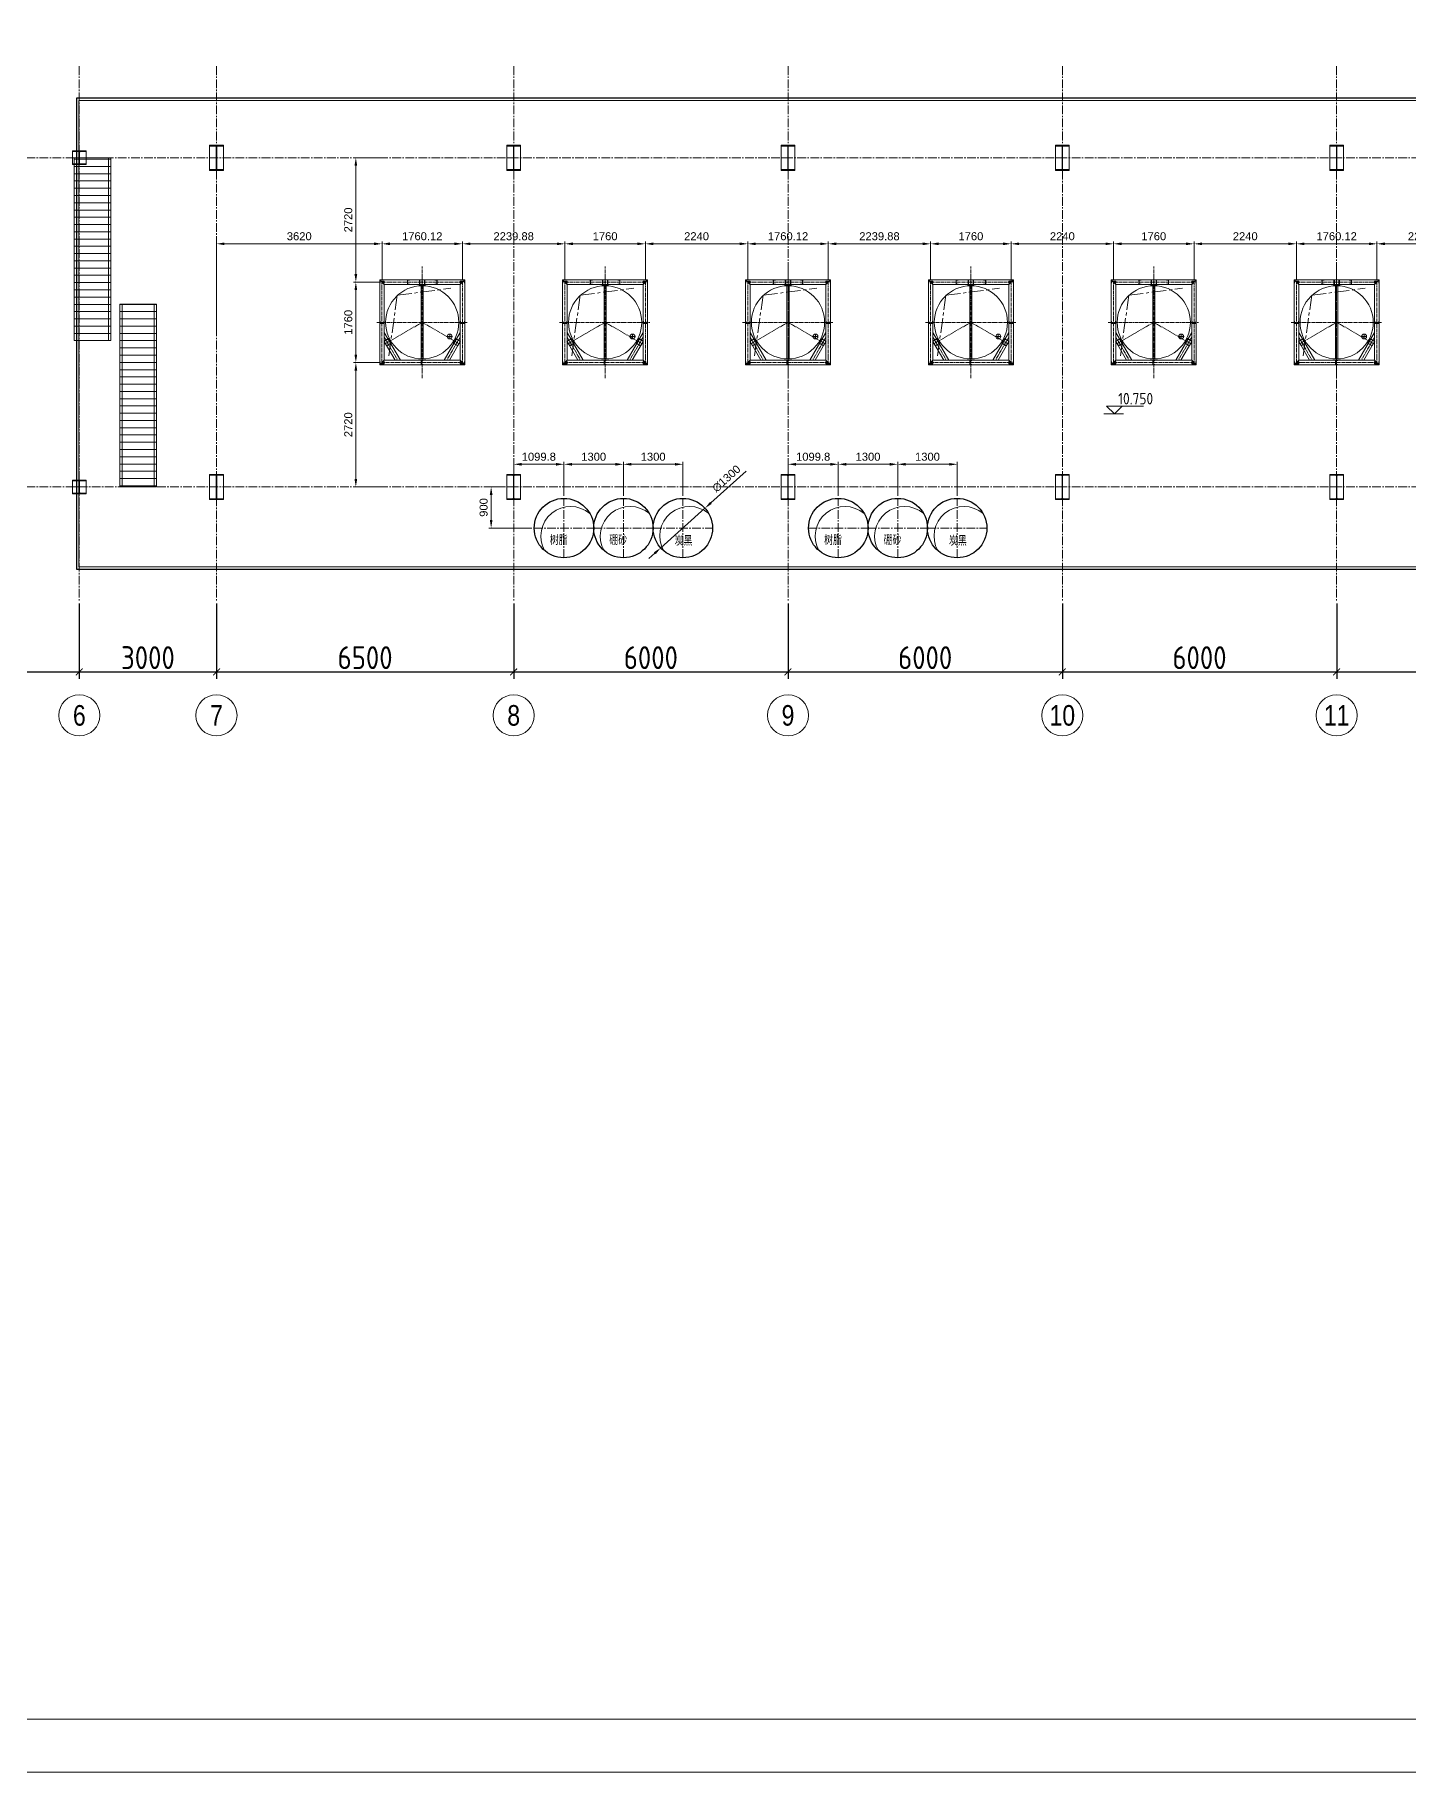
# Model space of a CAD drawing. Header units: millimetres. Extents: x 163705 to 1616509, y 81827 to 302547.
# Drawn here: x 972828 to 1002869, y 114945 to 152950 of the extents above; entities that cross this region are included whole.
import ezdxf
from ezdxf.enums import TextEntityAlignment as Align

# ---------------------------------------------------------------- set-up
doc = ezdxf.new("R2010")
doc.units = ezdxf.units.MM
doc.header["$LTSCALE"] = 10
for name, pattern in [('ACAD_ISO02W100', [15, 12, -3]), ('CENTER', [50.8, 31.75, -6.35, 6.35, -6.35]), ('CENTER2', [28.575, 19.05, -3.175, 3.175, -3.175])]:
    doc.linetypes.add(name, pattern=pattern)
for name, color, linetype, lineweight in [('1-中心线', 1, 'CENTER2', 0), ('1-剖面线', 8, 'Continuous', 0), ('1-图框层', 7, 'Continuous', 0), ('1-护栏', 4, 'Continuous', 18), ('1-文本', 4, 'Continuous', 0), ('1-标注', 3, 'Continuous', 0), ('1-虚线', 8, 'ACAD_ISO02W100', 0), ('1-设备轮廓', 2, 'Continuous', 18), ('1-轴线', 9, 'CENTER', 0), ('1-钢构', 6, 'Continuous', 0)]:
    doc.layers.add(name, color=color, linetype=linetype, lineweight=lineweight)
doc.styles.add('ARIAL', font='arial.ttf', dxfattribs={"width": 0.7})
doc.styles.add('HZ', font='gbenor.shx', dxfattribs={"bigfont": 'gbcbig.shx'})
doc.styles.get("Standard").update_dxf_attribs({"font": 'arial.ttf'})
doc.dimstyles.new('100$0', dxfattribs={"dimscale": 100, "dimtxt": 5, "dimasz": 1.5, "dimexe": 1.5, "dimexo": 0.5, "dimtad": 1, "dimdec": 0, "dimdsep": 46, "dimtxsty": 'HZ', "dimblk": 'ARCHTICK', "dimcen": 2.5, "dimdle": 1, "dimclrd": 256, "dimclre": 256, "dimadec": 0, "dimazin": 0, "dimtfac": 1, "dimtdec": 0, "dimtmove": 0, "dimatfit": 3, "dimfxl": 0, "dimarcsym": 0})
doc.dimstyles.new('AM_GB50$0', dxfattribs={"dimscale": 50, "dimtxt": 3.5, "dimasz": 3.5, "dimexe": 1, "dimexo": 1, "dimgap": 1.5, "dimtad": 1, "dimdsep": 46, "dimtxsty": 'Standard', "dimcen": 0, "dimclrd": 256, "dimclre": 256, "dimclrt": 2, "dimadec": 0, "dimazin": 2, "dimtp": 0.1, "dimtm": 0.1, "dimtfac": 0.71, "dimtdec": 3, "dimtmove": 0, "dimatfit": 3, "dimfxl": 0, "dimlwd": -1, "dimlwe": -1, "dimarcsym": 0})
doc.dimstyles.new('AM_GB50$3', dxfattribs={"dimscale": 50, "dimtxt": 3.5, "dimasz": 3.5, "dimexe": 1, "dimexo": 1, "dimgap": 1.5, "dimtad": 1, "dimdsep": 46, "dimtxsty": 'Standard', "dimcen": 0, "dimclrd": 256, "dimclre": 256, "dimclrt": 2, "dimadec": 0, "dimazin": 2, "dimtp": 0.1, "dimtm": 0.1, "dimtfac": 0.71, "dimtdec": 3, "dimtmove": 0, "dimatfit": 3, "dimfxl": 0, "dimlwd": -1, "dimlwe": -1, "dimarcsym": 0})

# ---------------------------------------------------------------- blocks, each defined once
blk = doc.blocks.new('G$CEDFA10A2')
for p, q in [((0, 535), (0, 553)), ((0, 553), (150, 553)), ((131.5, 535), (0, 535)), ((0, 535), (0, 21)), ((144.5, 34), (144.5, 522)), ((300, 553), (150, 553)), ((155.5, 34), (155.5, 522)), ((168.5, 535), (300, 535)), ((300, 535), (300, 553)), ((300, 535), (300, 21)), ((0, 21), (131.5, 21)), ((0, 3), (0, 21)), ((150, 3), (0, 3)), ((150, 3), (300, 3)), ((300, 21), (168.5, 21)), ((300, 3), (300, 21))]:
    blk.add_line(p, q)
for centre, start, end in [((131.5, 522), 0, 90), ((168.5, 522), 90, 180), ((131.5, 34), 270, 0), ((168.5, 34), 180, 270)]:
    blk.add_arc(centre, 13, start, end)
at = {"layer": '1-中心线'}
for p, q in [((150, 0), (150, 556)), ((-3, 278), (303, 278))]:
    blk.add_line(p, q, dxfattribs=at)
blk.add_text('HC_SUPERPART', height=0.001).set_placement((150, 3))
blk = doc.blocks.new('G$C2B9B74B2')
for p, q in [((0, 153), (306, 153)), ((3, 288), (3, 303)), ((3, 303), (153, 303)), ((135, 288), (3, 288)), ((3, 288), (3, 18)), ((3, 3), (3, 18)), ((3, 18), (135, 18)), ((153, 3), (3, 3)), ((148, 31), (148, 275)), ((153, 0), (153, 306)), ((303, 303), (153, 303)), ((153, 3), (303, 3)), ((158, 31), (158, 275)), ((171, 288), (303, 288)), ((303, 18), (171, 18)), ((303, 288), (303, 303)), ((303, 288), (303, 18)), ((303, 3), (303, 18))]:
    blk.add_line(p, q)
for centre, start, end in [((135, 275), 0, 90), ((135, 31), 270, 0), ((171, 275), 90, 180), ((171, 31), 180, 270)]:
    blk.add_arc(centre, 13, start, end)
blk.add_text('HC_SUPERPART', height=0.001).set_placement((153, 3))
blk = doc.blocks.new('10#')
blk.add_lwpolyline([(0, 0), (48, 0), (48, 3, 0.385314), (44, 7), (13, 10, -0.385314), (5, 18), (5, 50), (5, 82, -0.385314), (13, 90), (44, 93, 0.385314), (48, 97), (48, 100), (0, 100), (0, 50)], format="xyb", close=True)
blk = doc.blocks.new('*U113')
at = {"layer": '1-中心线'}
for p, q in [((-57.5, 0), (-10.8, 0)), ((-5.4, 0), (5.4, 0)), ((0, 10.8), (0, 57.5)), ((0, -5.4), (0, 5.4)), ((10.8, 0), (57.5, 0)), ((0, -57.5), (0, -10.8))]:
    blk.add_line(p, q, dxfattribs=at)
blk = doc.blocks.new('A$C4D86169D1')
for p, q in [((-830, 830), (-930, 930)), ((830, 830), (930, 930)), ((-830, -222), (-479, -830)), ((830, -222), (479, -830)), ((-830, -422), (-595, -830)), ((830, -422), (595, -830)), ((-830, -830), (-930, -930)), ((830, -830), (930, -930))]:
    blk.add_line(p, q)
for points in [[(-930, 930), (930, 930), (930, -930), (-930, -930)], [(-830, 830), (830, 830), (830, -830), (-830, -830)]]:
    blk.add_lwpolyline(points, close=True)
at = {"layer": '1-中心线', "ltscale": 0.4}
for p, q in [((0, -1218, 0), (0, 1218, 0)), ((-20, 880), (21, 880)), ((-996, 0), (981, 0)), ((0, 0), (-672, -388)), ((0, 0), (672, -388)), ((-830, -322), (-537, -830)), ((830, -322), (537, -830)), ((-672, -388), (-819, -473)), ((-752, -457), (-772, -422)), ((672, -388), (819, -473)), ((772, -423), (752, -458))]:
    blk.add_line(p, q, dxfattribs=at)
blk.add_lwpolyline([(-880, 880), (880, 880), (880, -880), (-880, -880)], close=True, dxfattribs=at)
at = {"layer": '1-虚线', "ltscale": 0.1}
for p, q in [((-24, 800), (-24, -800)), ((24, 800), (24, -800))]:
    blk.add_line(p, q, dxfattribs=at)
at = {"layer": '1-设备轮廓'}
for p, q in [((-50, 808), (-50, 930)), ((50, 930), (50, 808)), ((-830, -422), (-725, -361)), ((725, -361), (830, -422)), ((-675, -447), (-780, -508)), ((780, -508), (675, -447))]:
    blk.add_line(p, q, dxfattribs=at)
for points in [[(-60, 797), (-60, 930), (60, 930), (60, 797)], [(-661, -451), (-775, -517), (-835, -413), (-721, -347)], [(721, -347), (835, -413), (775, -517), (661, -451)]]:
    blk.add_lwpolyline(points, dxfattribs=at)
for centre, radius in [((0, 0), 800), ((0, 880), 12), ((600, -310), 54), ((-762, -440), 12), ((762, -440), 12)]:
    blk.add_circle(centre, radius, dxfattribs=at)
for centre, start, end in [((0, 100), 85.1523, 94.8477), ((-87, -50), 205.1523, 214.8477), ((87, -50), 325.1523, 334.8477)]:
    blk.add_arc(centre, 710, start, end, dxfattribs=at)
at = {"layer": '1-中心线'}
blk.add_blockref('*U113', (600, -310), dxfattribs=at)
at = {"layer": '1-虚线'}
for p, rotation in [((-930, 904), 270), ((324, 930), 180), ((930, -24), 90), ((930, -904), 90)]:
    blk.add_blockref('10#', p, dxfattribs=dict(at, rotation=rotation))
at = {"layer": '1-虚线', "xscale": -1}
for p, rotation in [((-324, 930), 180), ((930, 904), 89.99999999999993), ((-930, -24), 270), ((-930, -904), 270), ((-24, -830), 180)]:
    blk.add_blockref('10#', p, dxfattribs=dict(at, rotation=rotation))
blk = doc.blocks.new('_ArchTick')
at = {"const_width": 0.15}
blk.add_lwpolyline([(-0.5, -0.5), (0.5, 0.5)], dxfattribs=at)
blk = doc.blocks.new('*D234')
at = {"layer": '1-标注', "lineweight": -2, "transparency": 16777216}
for p, q in [((968803, 141009), (968803, 138863)), ((973803, 140509), (973803, 138863)), ((968703, 139013), (973903, 139013))]:
    blk.add_line(p, q, dxfattribs=at)
at = {"layer": 'Defpoints', "transparency": 16777216}
for p in [(968803, 141059), (973803, 140559), (973803, 139013)]:
    blk.add_point(p, dxfattribs=at)
at = {"layer": '1-标注', "lineweight": -2, "transparency": 16777216, "xscale": 150, "yscale": 150, "zscale": 150, "rotation": 180}
blk.add_blockref('_ArchTick', (968803, 139013), dxfattribs=at)
at = {"layer": '1-标注', "lineweight": -2, "transparency": 16777216, "xscale": 150, "yscale": 150, "zscale": 150}
blk.add_blockref('_ArchTick', (973803, 139013), dxfattribs=at)
at = {"layer": '1-标注', "transparency": 16777216, "insert": (971303, 139325), "char_height": 500, "attachment_point": 5, "style": 'HZ'}
blk.add_mtext('5000', dxfattribs=at)
blk = doc.blocks.new('*D235')
at = {"layer": '1-标注', "lineweight": -2, "transparency": 16777216}
for p, q in [((973803, 140509), (973803, 138863)), ((976803, 140509), (976803, 138863)), ((973703, 139013), (976903, 139013))]:
    blk.add_line(p, q, dxfattribs=at)
at = {"layer": 'Defpoints', "transparency": 16777216}
for p in [(973803, 140559), (976803, 140559), (976803, 139013)]:
    blk.add_point(p, dxfattribs=at)
at = {"layer": '1-标注', "lineweight": -2, "transparency": 16777216, "xscale": 150, "yscale": 150, "zscale": 150, "rotation": 180}
blk.add_blockref('_ArchTick', (973803, 139013), dxfattribs=at)
at = {"layer": '1-标注', "lineweight": -2, "transparency": 16777216, "xscale": 150, "yscale": 150, "zscale": 150}
blk.add_blockref('_ArchTick', (976803, 139013), dxfattribs=at)
at = {"layer": '1-标注', "transparency": 16777216, "insert": (975303, 139325), "char_height": 500, "attachment_point": 5, "style": 'HZ'}
blk.add_mtext('3000', dxfattribs=at)
blk = doc.blocks.new('*D236')
at = {"layer": '1-标注', "lineweight": -2, "transparency": 16777216}
for p, q in [((976803, 140509), (976803, 138863)), ((983303, 140509), (983303, 138863)), ((976703, 139013), (983403, 139013))]:
    blk.add_line(p, q, dxfattribs=at)
at = {"layer": 'Defpoints', "transparency": 16777216}
for p in [(976803, 140559), (983303, 140559), (983303, 139013)]:
    blk.add_point(p, dxfattribs=at)
at = {"layer": '1-标注', "lineweight": -2, "transparency": 16777216, "xscale": 150, "yscale": 150, "zscale": 150, "rotation": 180}
blk.add_blockref('_ArchTick', (976803, 139013), dxfattribs=at)
at = {"layer": '1-标注', "lineweight": -2, "transparency": 16777216, "xscale": 150, "yscale": 150, "zscale": 150}
blk.add_blockref('_ArchTick', (983303, 139013), dxfattribs=at)
at = {"layer": '1-标注', "transparency": 16777216, "insert": (980053, 139325), "char_height": 500, "attachment_point": 5, "style": 'HZ'}
blk.add_mtext('6500', dxfattribs=at)
blk = doc.blocks.new('*D237')
at = {"layer": '1-标注', "lineweight": -2, "transparency": 16777216}
for p, q in [((983303, 140509), (983303, 138863)), ((989303, 140509), (989303, 138863)), ((983203, 139013), (989403, 139013))]:
    blk.add_line(p, q, dxfattribs=at)
at = {"layer": 'Defpoints', "transparency": 16777216}
for p in [(983303, 140559), (989303, 140559), (989303, 139013)]:
    blk.add_point(p, dxfattribs=at)
at = {"layer": '1-标注', "lineweight": -2, "transparency": 16777216, "xscale": 150, "yscale": 150, "zscale": 150, "rotation": 180}
blk.add_blockref('_ArchTick', (983303, 139013), dxfattribs=at)
at = {"layer": '1-标注', "lineweight": -2, "transparency": 16777216, "xscale": 150, "yscale": 150, "zscale": 150}
blk.add_blockref('_ArchTick', (989303, 139013), dxfattribs=at)
at = {"layer": '1-标注', "transparency": 16777216, "insert": (986303, 139325), "char_height": 500, "attachment_point": 5, "style": 'HZ'}
blk.add_mtext('6000', dxfattribs=at)
blk = doc.blocks.new('*D238')
at = {"layer": '1-标注', "lineweight": -2, "transparency": 16777216}
for p, q in [((989303, 140509), (989303, 138863)), ((995303, 140509), (995303, 138863)), ((989203, 139013), (995403, 139013))]:
    blk.add_line(p, q, dxfattribs=at)
at = {"layer": 'Defpoints', "transparency": 16777216}
for p in [(989303, 140559), (995303, 140559), (995303, 139013)]:
    blk.add_point(p, dxfattribs=at)
at = {"layer": '1-标注', "lineweight": -2, "transparency": 16777216, "xscale": 150, "yscale": 150, "zscale": 150, "rotation": 180}
blk.add_blockref('_ArchTick', (989303, 139013), dxfattribs=at)
at = {"layer": '1-标注', "lineweight": -2, "transparency": 16777216, "xscale": 150, "yscale": 150, "zscale": 150}
blk.add_blockref('_ArchTick', (995303, 139013), dxfattribs=at)
at = {"layer": '1-标注', "transparency": 16777216, "insert": (992303, 139325), "char_height": 500, "attachment_point": 5, "style": 'HZ'}
blk.add_mtext('6000', dxfattribs=at)
blk = doc.blocks.new('*D239')
at = {"layer": '1-标注', "lineweight": -2, "transparency": 16777216}
for p, q in [((995303, 140509), (995303, 138863)), ((1001303, 140509), (1001303, 138863)), ((995203, 139013), (1001403, 139013))]:
    blk.add_line(p, q, dxfattribs=at)
at = {"layer": 'Defpoints', "transparency": 16777216}
for p in [(995303, 140559), (1001303, 140559), (1001303, 139013)]:
    blk.add_point(p, dxfattribs=at)
at = {"layer": '1-标注', "lineweight": -2, "transparency": 16777216, "xscale": 150, "yscale": 150, "zscale": 150, "rotation": 180}
blk.add_blockref('_ArchTick', (995303, 139013), dxfattribs=at)
at = {"layer": '1-标注', "lineweight": -2, "transparency": 16777216, "xscale": 150, "yscale": 150, "zscale": 150}
blk.add_blockref('_ArchTick', (1001303, 139013), dxfattribs=at)
at = {"layer": '1-标注', "transparency": 16777216, "insert": (998303, 139325), "char_height": 500, "attachment_point": 5, "style": 'HZ'}
blk.add_mtext('6000', dxfattribs=at)
blk = doc.blocks.new('*D240')
at = {"layer": '1-标注', "lineweight": -2, "transparency": 16777216}
for p, q in [((1001303, 140509), (1001303, 138863)), ((1007303, 140509), (1007303, 138863)), ((1001203, 139013), (1007403, 139013))]:
    blk.add_line(p, q, dxfattribs=at)
at = {"layer": 'Defpoints', "transparency": 16777216}
for p in [(1001303, 140559), (1007303, 140559), (1007303, 139013)]:
    blk.add_point(p, dxfattribs=at)
at = {"layer": '1-标注', "lineweight": -2, "transparency": 16777216, "xscale": 150, "yscale": 150, "zscale": 150, "rotation": 180}
blk.add_blockref('_ArchTick', (1001303, 139013), dxfattribs=at)
at = {"layer": '1-标注', "lineweight": -2, "transparency": 16777216, "xscale": 150, "yscale": 150, "zscale": 150}
blk.add_blockref('_ArchTick', (1007303, 139013), dxfattribs=at)
at = {"layer": '1-标注', "transparency": 16777216, "insert": (1004303, 139325), "char_height": 500, "attachment_point": 5, "style": 'HZ'}
blk.add_mtext('6000', dxfattribs=at)
blk = doc.blocks.new('*U489')
at = {"layer": '1-护栏'}
h = blk.add_hatch(dxfattribs=at)
h.set_pattern_fill('ANSI31', color=256, scale=50, angle=315)
h.set_pattern_definition([(0, (-900, 1161.77), (4e-14, 158.75), [])])
h.paths.add_polyline_path([(800, 0), (0, 0), (0, 4000), (800, 4000)])
for p, q in [((50, 4000), (50, 0)), ((750, 4000), (750, 0))]:
    blk.add_line(p, q, dxfattribs=at)
at = {"layer": '1-钢构'}
blk.add_lwpolyline([(800, 0), (0, 0), (0, 4000), (800, 4000)], close=True, dxfattribs=at)
blk = doc.blocks.new('*D526')
at = {"layer": '1-标注', "transparency": 16777216}
for p, q in [((1002183, 147590), (1002183, 148427)), ((1004248, 148377), (1002358, 148377)), ((1004423, 147590), (1004423, 148427))]:
    blk.add_line(p, q, dxfattribs=at)
for points in [[(1002358, 148407), (1002358, 148348), (1002183, 148377)], [(1004248, 148407), (1004248, 148348), (1004423, 148377)]]:
    blk.add_solid(points, dxfattribs=at)
at = {"layer": 'Defpoints', "transparency": 16777216}
for p in [(1002183, 148377), (1002183, 147540), (1004423, 147540)]:
    blk.add_point(p, dxfattribs=at)
at = {"layer": '1-标注', "transparency": 16777216, "insert": (1003303, 148542), "char_height": 175, "attachment_point": 5}
blk.add_mtext('2239.88', dxfattribs=at)
blk = doc.blocks.new('*D527')
at = {"layer": '1-标注', "transparency": 16777216}
for p, q in [((1000423, 147590), (1000423, 148427)), ((1002008, 148377), (1000598, 148377)), ((1002183, 147590), (1002183, 148427))]:
    blk.add_line(p, q, dxfattribs=at)
for points in [[(1000598, 148407), (1000598, 148348), (1000423, 148377)], [(1002008, 148407), (1002008, 148348), (1002183, 148377)]]:
    blk.add_solid(points, dxfattribs=at)
at = {"layer": 'Defpoints', "transparency": 16777216}
for p in [(1000423, 148377), (1000423, 147540), (1002183, 147540)]:
    blk.add_point(p, dxfattribs=at)
at = {"layer": '1-标注', "transparency": 16777216, "insert": (1001303, 148542), "char_height": 175, "attachment_point": 5}
blk.add_mtext('1760.12', dxfattribs=at)
blk = doc.blocks.new('*D528')
at = {"layer": '1-标注', "transparency": 16777216}
for p, q in [((998183, 147590), (998183, 148427)), ((1000248, 148377), (998358, 148377)), ((1000423, 147590), (1000423, 148427))]:
    blk.add_line(p, q, dxfattribs=at)
for points in [[(998358, 148407), (998358, 148348), (998183, 148377)], [(1000248, 148407), (1000248, 148348), (1000423, 148377)]]:
    blk.add_solid(points, dxfattribs=at)
at = {"layer": 'Defpoints', "transparency": 16777216}
for p in [(998183, 148377), (998183, 147540), (1000423, 147540)]:
    blk.add_point(p, dxfattribs=at)
at = {"layer": '1-标注', "transparency": 16777216, "insert": (999303, 148542), "char_height": 175, "attachment_point": 5}
blk.add_mtext('2240', dxfattribs=at)
blk = doc.blocks.new('*D529')
at = {"layer": '1-标注', "transparency": 16777216}
for p, q in [((996423, 147590), (996423, 148427)), ((998008, 148377), (996598, 148377)), ((998183, 147590), (998183, 148427))]:
    blk.add_line(p, q, dxfattribs=at)
for points in [[(996598, 148407), (996598, 148348), (996423, 148377)], [(998008, 148407), (998008, 148348), (998183, 148377)]]:
    blk.add_solid(points, dxfattribs=at)
at = {"layer": 'Defpoints', "transparency": 16777216}
for p in [(996423, 148377), (996423, 147540), (998183, 147540)]:
    blk.add_point(p, dxfattribs=at)
at = {"layer": '1-标注', "transparency": 16777216, "insert": (997303, 148542), "char_height": 175, "attachment_point": 5}
blk.add_mtext('1760', dxfattribs=at)
blk = doc.blocks.new('*D530')
at = {"layer": '1-标注', "transparency": 16777216}
for p, q in [((994183, 147574), (994183, 148427)), ((996248, 148377), (994358, 148377)), ((996423, 147590), (996423, 148427))]:
    blk.add_line(p, q, dxfattribs=at)
for points in [[(994358, 148407), (994358, 148348), (994183, 148377)], [(996248, 148407), (996248, 148348), (996423, 148377)]]:
    blk.add_solid(points, dxfattribs=at)
at = {"layer": 'Defpoints', "transparency": 16777216}
for p in [(994183, 148377), (994183, 147524), (996423, 147540)]:
    blk.add_point(p, dxfattribs=at)
at = {"layer": '1-标注', "transparency": 16777216, "insert": (995303, 148542), "char_height": 175, "attachment_point": 5}
blk.add_mtext('2240', dxfattribs=at)
blk = doc.blocks.new('*D531')
at = {"layer": '1-标注', "transparency": 16777216}
for p, q in [((992423, 147590), (992423, 148427)), ((994008, 148377), (992598, 148377)), ((994183, 147574), (994183, 148427))]:
    blk.add_line(p, q, dxfattribs=at)
for points in [[(992598, 148407), (992598, 148348), (992423, 148377)], [(994008, 148407), (994008, 148348), (994183, 148377)]]:
    blk.add_solid(points, dxfattribs=at)
at = {"layer": 'Defpoints', "transparency": 16777216}
for p in [(992423, 148377), (992423, 147540), (994183, 147524)]:
    blk.add_point(p, dxfattribs=at)
at = {"layer": '1-标注', "transparency": 16777216, "insert": (993303, 148542), "char_height": 175, "attachment_point": 5}
blk.add_mtext('1760', dxfattribs=at)
blk = doc.blocks.new('*D532')
at = {"layer": '1-标注', "transparency": 16777216}
for p, q in [((990183, 147590), (990183, 148427)), ((992248, 148377), (990358, 148377)), ((992423, 147590), (992423, 148427))]:
    blk.add_line(p, q, dxfattribs=at)
for points in [[(990358, 148407), (990358, 148348), (990183, 148377)], [(992248, 148407), (992248, 148348), (992423, 148377)]]:
    blk.add_solid(points, dxfattribs=at)
at = {"layer": 'Defpoints', "transparency": 16777216}
for p in [(990183, 148377), (990183, 147540), (992423, 147540)]:
    blk.add_point(p, dxfattribs=at)
at = {"layer": '1-标注', "transparency": 16777216, "insert": (991303, 148542), "char_height": 175, "attachment_point": 5}
blk.add_mtext('2239.88', dxfattribs=at)
blk = doc.blocks.new('*D533')
at = {"layer": '1-标注', "transparency": 16777216}
for p, q in [((988423, 147590), (988423, 148427)), ((990008, 148377), (988598, 148377)), ((990183, 147590), (990183, 148427))]:
    blk.add_line(p, q, dxfattribs=at)
for points in [[(988598, 148407), (988598, 148348), (988423, 148377)], [(990008, 148407), (990008, 148348), (990183, 148377)]]:
    blk.add_solid(points, dxfattribs=at)
at = {"layer": 'Defpoints', "transparency": 16777216}
for p in [(988423, 148377), (988423, 147540), (990183, 147540)]:
    blk.add_point(p, dxfattribs=at)
at = {"layer": '1-标注', "transparency": 16777216, "insert": (989303, 148542), "char_height": 175, "attachment_point": 5}
blk.add_mtext('1760.12', dxfattribs=at)
blk = doc.blocks.new('*D534')
at = {"layer": '1-标注', "transparency": 16777216}
for p, q in [((986183, 147590), (986183, 148427)), ((988248, 148377), (986358, 148377)), ((988423, 147590), (988423, 148427))]:
    blk.add_line(p, q, dxfattribs=at)
for points in [[(986358, 148407), (986358, 148348), (986183, 148377)], [(988248, 148407), (988248, 148348), (988423, 148377)]]:
    blk.add_solid(points, dxfattribs=at)
at = {"layer": 'Defpoints', "transparency": 16777216}
for p in [(986183, 148377), (986183, 147540), (988423, 147540)]:
    blk.add_point(p, dxfattribs=at)
at = {"layer": '1-标注', "transparency": 16777216, "insert": (987303, 148542), "char_height": 175, "attachment_point": 5}
blk.add_mtext('2240', dxfattribs=at)
blk = doc.blocks.new('*D535')
at = {"layer": '1-标注', "transparency": 16777216}
for p, q in [((984423, 147590), (984423, 148427)), ((986008, 148377), (984598, 148377)), ((986183, 147590), (986183, 148427))]:
    blk.add_line(p, q, dxfattribs=at)
for points in [[(984598, 148407), (984598, 148348), (984423, 148377)], [(986008, 148407), (986008, 148348), (986183, 148377)]]:
    blk.add_solid(points, dxfattribs=at)
at = {"layer": 'Defpoints', "transparency": 16777216}
for p in [(984423, 148377), (984423, 147540), (986183, 147540)]:
    blk.add_point(p, dxfattribs=at)
at = {"layer": '1-标注', "transparency": 16777216, "insert": (985303, 148542), "char_height": 175, "attachment_point": 5}
blk.add_mtext('1760', dxfattribs=at)
blk = doc.blocks.new('*D536')
at = {"layer": '1-标注', "transparency": 16777216}
for p, q in [((982183, 147590), (982183, 148427)), ((984248, 148377), (982358, 148377)), ((984423, 147590), (984423, 148427))]:
    blk.add_line(p, q, dxfattribs=at)
for points in [[(982358, 148407), (982358, 148348), (982183, 148377)], [(984248, 148407), (984248, 148348), (984423, 148377)]]:
    blk.add_solid(points, dxfattribs=at)
at = {"layer": 'Defpoints', "transparency": 16777216}
for p in [(982183, 148377), (982183, 147540), (984423, 147540)]:
    blk.add_point(p, dxfattribs=at)
at = {"layer": '1-标注', "transparency": 16777216, "insert": (983303, 148542), "char_height": 175, "attachment_point": 5}
blk.add_mtext('2239.88', dxfattribs=at)
blk = doc.blocks.new('*D537')
at = {"layer": '1-标注', "transparency": 16777216}
for p, q in [((980423, 147590), (980423, 148427)), ((982008, 148377), (980598, 148377)), ((982183, 147590), (982183, 148427))]:
    blk.add_line(p, q, dxfattribs=at)
for points in [[(980598, 148407), (980598, 148348), (980423, 148377)], [(982008, 148407), (982008, 148348), (982183, 148377)]]:
    blk.add_solid(points, dxfattribs=at)
at = {"layer": 'Defpoints', "transparency": 16777216}
for p in [(980423, 148377), (980423, 147540), (982183, 147540)]:
    blk.add_point(p, dxfattribs=at)
at = {"layer": '1-标注', "transparency": 16777216, "insert": (981303, 148542), "char_height": 175, "attachment_point": 5}
blk.add_mtext('1760.12', dxfattribs=at)
blk = doc.blocks.new('*D538')
at = {"layer": '1-标注', "transparency": 16777216}
for p, q in [((976803, 146460), (976803, 148427)), ((980248, 148377), (976978, 148377)), ((980423, 147590), (980423, 148427))]:
    blk.add_line(p, q, dxfattribs=at)
for points in [[(976978, 148407), (976978, 148348), (976803, 148377)], [(980248, 148407), (980248, 148348), (980423, 148377)]]:
    blk.add_solid(points, dxfattribs=at)
at = {"layer": 'Defpoints', "transparency": 16777216}
for p in [(976803, 148377), (980423, 147540), (976803, 146410)]:
    blk.add_point(p, dxfattribs=at)
at = {"layer": '1-标注', "transparency": 16777216, "insert": (978613, 148542), "char_height": 175, "attachment_point": 5}
blk.add_mtext('3620', dxfattribs=at)
blk = doc.blocks.new('*D539')
at = {"layer": '1-标注', "transparency": 16777216}
for p, q in [((980373, 150260), (979801, 150260)), ((979851, 147715), (979851, 150085)), ((980373, 147540), (979801, 147540))]:
    blk.add_line(p, q, dxfattribs=at)
for points in [[(979821, 150085), (979880, 150085), (979851, 150260)], [(979821, 147715), (979880, 147715), (979851, 147540)]]:
    blk.add_solid(points, dxfattribs=at)
at = {"layer": 'Defpoints', "transparency": 16777216}
for p in [(979851, 150260), (980423, 150260), (980423, 147540)]:
    blk.add_point(p, dxfattribs=at)
at = {"layer": '1-标注', "transparency": 16777216, "insert": (979686, 148900), "char_height": 175, "attachment_point": 5, "rotation": 90}
blk.add_mtext('2720', dxfattribs=at)
blk = doc.blocks.new('*D540')
at = {"layer": '1-标注', "transparency": 16777216}
for p, q in [((980373, 147540), (979801, 147540)), ((979851, 147365), (979851, 145955)), ((980373, 145780), (979801, 145780))]:
    blk.add_line(p, q, dxfattribs=at)
for points in [[(979821, 147365), (979880, 147365), (979851, 147540)], [(979821, 145955), (979880, 145955), (979851, 145780)]]:
    blk.add_solid(points, dxfattribs=at)
at = {"layer": 'Defpoints', "transparency": 16777216}
for p in [(980423, 147540), (979851, 145780), (980423, 145780)]:
    blk.add_point(p, dxfattribs=at)
at = {"layer": '1-标注', "transparency": 16777216, "insert": (979686, 146660), "char_height": 175, "attachment_point": 5, "rotation": 90}
blk.add_mtext('1760', dxfattribs=at)
blk = doc.blocks.new('*D541')
at = {"layer": '1-标注', "transparency": 16777216}
for p, q in [((980373, 145780), (979801, 145780)), ((979851, 145605), (979851, 143235)), ((980373, 143060), (979801, 143060))]:
    blk.add_line(p, q, dxfattribs=at)
for points in [[(979821, 145605), (979880, 145605), (979851, 145780)], [(979821, 143235), (979880, 143235), (979851, 143060)]]:
    blk.add_solid(points, dxfattribs=at)
at = {"layer": 'Defpoints', "transparency": 16777216}
for p in [(980423, 145780), (979851, 143060), (980423, 143060)]:
    blk.add_point(p, dxfattribs=at)
at = {"layer": '1-标注', "transparency": 16777216, "insert": (979686, 144420), "char_height": 175, "attachment_point": 5, "rotation": 90}
blk.add_mtext('2720', dxfattribs=at)
blk = doc.blocks.new('G$CA88DA0A2')
blk.add_circle((653, 653), 650)
at = {"layer": '1-中心线'}
for p, q in [((653, 0), (653, 1306)), ((0, 653), (1306, 653))]:
    blk.add_line(p, q, dxfattribs=at)
at = {"layer": '1-剖面线'}
blk.add_arc((798, 475), 650, 49.4312, 209.0859, dxfattribs=at)
blk = doc.blocks.new('*D641')
at = {"layer": '1-标注', "transparency": 16777216}
for p, q in [((983303, 142863), (983303, 143605)), ((984228, 143555), (983478, 143555)), ((984403, 142863), (984403, 143605))]:
    blk.add_line(p, q, dxfattribs=at)
for points in [[(983478, 143584), (983478, 143525), (983303, 143555)], [(984228, 143584), (984228, 143525), (984403, 143555)]]:
    blk.add_solid(points, dxfattribs=at)
at = {"layer": 'Defpoints', "transparency": 16777216}
for p in [(983303, 143555), (983303, 142813), (984403, 142813)]:
    blk.add_point(p, dxfattribs=at)
at = {"layer": '1-标注', "transparency": 16777216, "insert": (983853, 143719), "char_height": 175, "attachment_point": 5}
blk.add_mtext('1099.8', dxfattribs=at)
blk = doc.blocks.new('*D642')
at = {"layer": '1-标注', "transparency": 16777216}
for p, q in [((984403, 142863), (984403, 143605)), ((984578, 143555), (985528, 143555)), ((985703, 142863), (985703, 143605))]:
    blk.add_line(p, q, dxfattribs=at)
for points in [[(984578, 143584), (984578, 143525), (984403, 143555)], [(985528, 143584), (985528, 143525), (985703, 143555)]]:
    blk.add_solid(points, dxfattribs=at)
at = {"layer": 'Defpoints', "transparency": 16777216}
for p in [(985703, 143555), (984403, 142813), (985703, 142813)]:
    blk.add_point(p, dxfattribs=at)
at = {"layer": '1-标注', "transparency": 16777216, "insert": (985053, 143719), "char_height": 175, "attachment_point": 5}
blk.add_mtext('1300', dxfattribs=at)
blk = doc.blocks.new('*D643')
at = {"layer": '1-标注', "transparency": 16777216}
for p, q in [((985703, 142863), (985703, 143605)), ((985878, 143555), (986828, 143555)), ((987003, 142863), (987003, 143605))]:
    blk.add_line(p, q, dxfattribs=at)
for points in [[(985878, 143584), (985878, 143525), (985703, 143555)], [(986828, 143584), (986828, 143525), (987003, 143555)]]:
    blk.add_solid(points, dxfattribs=at)
at = {"layer": 'Defpoints', "transparency": 16777216}
for p in [(987003, 143555), (985703, 142813), (987003, 142813)]:
    blk.add_point(p, dxfattribs=at)
at = {"layer": '1-标注', "transparency": 16777216, "insert": (986353, 143719), "char_height": 175, "attachment_point": 5}
blk.add_mtext('1300', dxfattribs=at)
blk = doc.blocks.new('*D644')
at = {"layer": '1-标注', "transparency": 16777216}
for p, q in [((983100, 143060), (982760, 143060)), ((982810, 142885), (982810, 142335)), ((983703, 142160), (982760, 142160))]:
    blk.add_line(p, q, dxfattribs=at)
for points in [[(982781, 142885), (982840, 142885), (982810, 143060)], [(982781, 142335), (982840, 142335), (982810, 142160)]]:
    blk.add_solid(points, dxfattribs=at)
at = {"layer": 'Defpoints', "transparency": 16777216}
for p in [(983150, 143060), (982810, 142160), (983753, 142160)]:
    blk.add_point(p, dxfattribs=at)
at = {"layer": '1-标注', "transparency": 16777216, "insert": (982646, 142610), "char_height": 175, "attachment_point": 5, "rotation": 90}
blk.add_mtext('900', dxfattribs=at)
blk = doc.blocks.new('*D645')
at = {"layer": '1-标注', "transparency": 16777216}
for p, q in [((989303, 143388), (989303, 143605)), ((989478, 143555), (990228, 143555)), ((990403, 142863), (990403, 143605))]:
    blk.add_line(p, q, dxfattribs=at)
for points in [[(989478, 143584), (989478, 143525), (989303, 143555)], [(990228, 143584), (990228, 143525), (990403, 143555)]]:
    blk.add_solid(points, dxfattribs=at)
at = {"layer": 'Defpoints', "transparency": 16777216}
for p in [(989303, 143338), (990403, 143555), (990403, 142813)]:
    blk.add_point(p, dxfattribs=at)
at = {"layer": '1-标注', "transparency": 16777216, "insert": (989853, 143719), "char_height": 175, "attachment_point": 5}
blk.add_mtext('1099.8', dxfattribs=at)
blk = doc.blocks.new('*D646')
at = {"layer": '1-标注', "transparency": 16777216}
for p, q in [((990403, 142863), (990403, 143605)), ((990578, 143555), (991528, 143555)), ((991703, 142863), (991703, 143605))]:
    blk.add_line(p, q, dxfattribs=at)
for points in [[(990578, 143584), (990578, 143525), (990403, 143555)], [(991528, 143584), (991528, 143525), (991703, 143555)]]:
    blk.add_solid(points, dxfattribs=at)
at = {"layer": 'Defpoints', "transparency": 16777216}
for p in [(991703, 143555), (990403, 142813), (991703, 142813)]:
    blk.add_point(p, dxfattribs=at)
at = {"layer": '1-标注', "transparency": 16777216, "insert": (991053, 143719), "char_height": 175, "attachment_point": 5}
blk.add_mtext('1300', dxfattribs=at)
blk = doc.blocks.new('*D647')
at = {"layer": '1-标注', "transparency": 16777216}
for p, q in [((991703, 142863), (991703, 143605)), ((991878, 143555), (992828, 143555)), ((993003, 142863), (993003, 143605))]:
    blk.add_line(p, q, dxfattribs=at)
for points in [[(991878, 143584), (991878, 143525), (991703, 143555)], [(992828, 143584), (992828, 143525), (993003, 143555)]]:
    blk.add_solid(points, dxfattribs=at)
at = {"layer": 'Defpoints', "transparency": 16777216}
for p in [(993003, 143555), (991703, 142813), (993003, 142813)]:
    blk.add_point(p, dxfattribs=at)
at = {"layer": '1-标注', "transparency": 16777216, "insert": (992353, 143719), "char_height": 175, "attachment_point": 5}
blk.add_mtext('1300', dxfattribs=at)
blk = doc.blocks.new('*D653')
at = {"layer": '1-标注', "linetype": 'ByBlock', "transparency": 16777216}
for p, q in [((988389, 143403), (987617, 142710)), ((986519, 141726), (987487, 142594)), ((986388, 141609), (986258, 141492))]:
    blk.add_line(p, q, dxfattribs=at)
at = {"layer": '1-标注', "transparency": 16777216}
for points in [[(987597, 142732), (987636, 142689), (987487, 142594)], [(986369, 141631), (986408, 141587), (986519, 141726)]]:
    blk.add_solid(points, dxfattribs=at)
at = {"layer": 'Defpoints', "color": 0, "transparency": 16777216}
for p in [(987487, 142594), (986519, 141726)]:
    blk.add_point(p, dxfattribs=at)
at = {"layer": '1-标注', "color": 2, "transparency": 16777216, "insert": (987955, 143241), "char_height": 175, "attachment_point": 5, "rotation": 41.8741}
blk.add_mtext('∅1300', dxfattribs=at)

msp = doc.modelspace()

# ---------------------------------------------------------------- linework, layer by layer
msp.add_lwpolyline([(973740.347, 141259.632), (1022365.347, 141259.632), (1022365.347, 151559.632), (973740.347, 151559.632)], close=True)
at = {"layer": '1-中心线'}
for p, q in [((973802.847, 152259.738), (973802.847, 140559.499)), ((976802.847, 152259.738), (976802.847, 140559.499)), ((983302.847, 152259.738), (983302.847, 140559.499)), ((989302.847, 152259.738), (989302.847, 140559.499)), ((995302.847, 152259.738), (995302.847, 140559.499)), ((1001302.847, 152259.738), (1001302.847, 140559.499)), ((959502.847, 150259.632), (1024303.122, 150259.632)), ((959502.847, 143059.632), (1024313.122, 143059.632))]:
    msp.add_line(p, q, dxfattribs=at)
at = {"layer": '1-图框层'}
msp.add_lwpolyline([(1029799.818, 184010.246), (932014.948, 184010.246), (932014.948, 114944.595), (1029799.818, 114944.595)], close=True, dxfattribs=at)
msp.add_lwpolyline([(934921.751, 182847.525), (934921.751, 116107.316), (1028637.096, 116107.316), (1028637.096, 182847.525), (934921.751, 182847.525)], dxfattribs=at)
at = {"layer": '1-护栏'}
msp.add_lwpolyline([(973790.347, 141309.632), (1022315.347, 141309.632), (1022315.347, 151509.632), (973790.347, 151509.632)], close=True, dxfattribs=at)
for centre in [(973802.847, 138062.793), (976802.847, 138062.793), (983302.847, 138062.793), (989302.847, 138062.793), (995302.847, 138062.793), (1001302.847, 138062.793)]:
    msp.add_circle(centre, 450, dxfattribs=at)
at = {"layer": '1-文本'}
msp.add_line((996213.626, 144655.938), (996640.899, 144655.938), dxfattribs=at)
msp.add_lwpolyline([(997081.635, 144825.643), (996271.193, 144825.643), (996440.899, 144655.938), (996610.605, 144825.643)], dxfattribs=at)
at = {"layer": '1-轴线'}
for points in [[(980571.665, 145929.957), (980757.347, 147250.951), (981929.796, 147404.802)], [(984571.665, 145929.957), (984757.347, 147250.951), (985929.796, 147404.802)], [(988571.665, 145929.957), (988757.347, 147250.951), (989929.796, 147404.802)], [(992571.665, 145929.957), (992757.347, 147250.951), (993929.796, 147404.802)], [(996571.665, 145929.957), (996757.347, 147250.951), (997929.796, 147404.802)], [(1000571.665, 145929.957), (1000757.347, 147250.951), (1001929.796, 147404.802)]]:
    msp.add_lwpolyline(points, dxfattribs=at)

# ---------------------------------------------------------------- block references
for name, p in [('*U489', (973689.037, 146259.632)), ('*U489', (974689.037, 143059.632)), ('G$CA88DA0A2', (983749.643, 141506.632)), ('G$CA88DA0A2', (985049.643, 141506.632)), ('G$CA88DA0A2', (986349.643, 141506.632)), ('G$CA88DA0A2', (989749.643, 141506.632)), ('G$CA88DA0A2', (991049.643, 141506.632)), ('G$CA88DA0A2', (992349.643, 141506.632))]:
    msp.add_blockref(name, p)
at = {"layer": '1-设备轮廓'}
for p in [(981302.847, 146659.632), (985302.847, 146659.632), (989302.847, 146659.632), (993302.847, 146659.632), (997302.847, 146659.632), (1001302.847, 146659.632)]:
    msp.add_blockref('A$C4D86169D1', p, dxfattribs=at)
at = {"layer": '1-钢构'}
for name, p in [('G$CEDFA10A2', (976652.847, 149981.632)), ('G$CEDFA10A2', (983152.847, 149981.632)), ('G$CEDFA10A2', (989152.847, 149981.632)), ('G$CEDFA10A2', (995152.847, 149981.632)), ('G$CEDFA10A2', (1001152.847, 149981.632)), ('G$C2B9B74B2', (973649.847, 150106.632)), ('G$CEDFA10A2', (976652.847, 142781.632)), ('G$CEDFA10A2', (983152.847, 142781.632)), ('G$CEDFA10A2', (989152.847, 142781.632)), ('G$CEDFA10A2', (995152.847, 142781.632)), ('G$CEDFA10A2', (1001152.847, 142781.632)), ('G$C2B9B74B2', (973649.847, 142906.632))]:
    msp.add_blockref(name, p, dxfattribs=at)

# ---------------------------------------------------------------- texts
at = {"char_height": 194.5715, "attachment_point": 1, "style": 'HZ'}
for s, insert in [('树脂', (984093.925, 141987.109)), ('硼砂', (985393.925, 141987.109)), ('炭黑', (986823.607, 141970.209)), ('树脂', (990093.925, 141987.109)), ('硼砂', (991393.925, 141987.109)), ('炭黑', (992823.607, 141970.209))]:
    msp.add_mtext_dynamic_manual_height_columns(s, width=518.72946, gutter_width=972.858, heights=[0], dxfattribs=dict(at, insert=insert))
at = {"layer": '1-护栏', "style": 'ARIAL', "width": 0.8}
for s, p in [('6', (973802.847, 138062.793)), ('7', (976802.847, 138062.793)), ('8', (983302.847, 138062.793)), ('9', (989302.847, 138062.793)), ('10', (995302.847, 138062.793)), ('11', (1001302.847, 138062.793))]:
    msp.add_text(s, height=450, dxfattribs=at).set_placement(p, align=Align.MIDDLE_CENTER)
at = {"layer": '1-文本', "style": 'HZ'}
msp.add_text('10.750', height=250, dxfattribs=at).set_placement((997288.58, 144865.643), align=Align.RIGHT)

# ---------------------------------------------------------------- dimensions: what is measured, and where the dimension line sits
at = {"layer": '1-标注'}
for base, p1, p2, picture, middle in [((979850.605, 150259.632), (980422.847, 147539.632), (980422.847, 150259.632), '*D539', (979686.255, 148899.632)), ((979850.605, 145779.632), (980422.847, 147539.632), (980422.847, 145779.632), '*D540', (979686.255, 146659.632)), ((979850.605, 143059.632), (980422.847, 145779.632), (980422.847, 143059.632), '*D541', (979686.255, 144419.632)), ((982810.479, 142159.632), (983149.847, 143059.632), (983752.643, 142159.632), '*D644', (982646.129, 142609.632))]:
    dim = msp.add_linear_dim(base=base, p1=p1, p2=p2, angle=90, dimstyle='AM_GB50$0', override={"dimtmove": 1}, dxfattribs=at)
    dim.commit()
    dim.dimension.update_dxf_attribs({"geometry": picture, "text_midpoint": middle})
for base, p1, p2, dimstyle, override, picture, middle in [((976802.847, 148377.336), (980422.847, 147539.632), (976802.847, 146409.618), 'AM_GB50$0', {"dimtmove": 1}, '*D538', (978612.847, 148541.746)), ((980422.847, 148377.336), (982182.965, 147539.632), (980422.847, 147539.632), 'AM_GB50$0', {"dimtmove": 1}, '*D537', (981302.906, 148541.687)), ((982182.965, 148377.336), (984422.847, 147539.632), (982182.965, 147539.632), 'AM_GB50$0', {"dimtmove": 1}, '*D536', (983302.906, 148541.746)), ((984422.847, 148377.336), (986182.847, 147539.632), (984422.847, 147539.632), 'AM_GB50$0', {"dimtmove": 1}, '*D535', (985302.847, 148541.687)), ((986182.847, 148377.336), (988422.847, 147539.632), (986182.847, 147539.632), 'AM_GB50$0', {"dimtmove": 1}, '*D534', (987302.847, 148541.687)), ((988422.847, 148377.336), (990182.965, 147539.632), (988422.847, 147539.632), 'AM_GB50$0', {"dimtmove": 1}, '*D533', (989302.906, 148541.687)), ((990182.965, 148377.336), (992422.847, 147539.632), (990182.965, 147539.632), 'AM_GB50$0', {"dimtmove": 1}, '*D532', (991302.906, 148541.746)), ((992422.847, 148377.336), (994182.847, 147523.684), (992422.847, 147539.632), 'AM_GB50$0', {"dimtmove": 1}, '*D531', (993302.847, 148541.687)), ((994182.847, 148377.336), (996422.847, 147539.632), (994182.847, 147523.684), 'AM_GB50$0', {"dimtmove": 1}, '*D530', (995302.847, 148541.687)), ((996422.847, 148377.336), (998182.847, 147539.632), (996422.847, 147539.632), 'AM_GB50$0', {"dimtmove": 1}, '*D529', (997302.847, 148541.687)), ((998182.847, 148377.336), (1000422.847, 147539.632), (998182.847, 147539.632), 'AM_GB50$0', {"dimtmove": 1}, '*D528', (999302.847, 148541.687)), ((1000422.847, 148377.336), (1002182.965, 147539.632), (1000422.847, 147539.632), 'AM_GB50$0', {"dimtmove": 1}, '*D527', (1001302.906, 148541.687)), ((1002182.965, 148377.336), (1004422.847, 147539.632), (1002182.965, 147539.632), 'AM_GB50$0', {"dimtmove": 1}, '*D526', (1003302.906, 148541.746)), ((983302.847, 143554.579), (984402.643, 142812.632), (983302.847, 142812.632), 'AM_GB50$0', {"dimtmove": 1}, '*D641', (983852.745, 143718.929)), ((985702.643, 143554.579), (984402.643, 142812.632), (985702.643, 142812.632), 'AM_GB50$0', {"dimtmove": 1}, '*D642', (985052.643, 143718.989)), ((987002.643, 143554.579), (985702.643, 142812.632), (987002.643, 142812.632), 'AM_GB50$0', {"dimtmove": 1}, '*D643', (986352.643, 143718.989)), ((990402.643, 143554.579), (989302.847, 143337.632), (990402.643, 142812.632), 'AM_GB50$0', {"dimtmove": 1}, '*D645', (989852.745, 143718.929)), ((991702.643, 143554.579), (990402.643, 142812.632), (991702.643, 142812.632), 'AM_GB50$0', {"dimtmove": 1}, '*D646', (991052.643, 143718.989)), ((993002.643, 143554.579), (991702.643, 142812.632), (993002.643, 142812.632), 'AM_GB50$0', {"dimtmove": 1}, '*D647', (992352.643, 143718.989)), ((973802.847, 139012.793), (968802.847, 141059.499), (973802.847, 140559.499), '100$0', {"dimtol": 0, "dimlim": 0, "dimtdec": 8, "dimtix": 1}, '*D234', (971302.847, 139325.293)), ((976802.847, 139012.793), (973802.847, 140559.499), (976802.847, 140559.499), '100$0', {"dimtol": 0, "dimlim": 0, "dimtdec": 8, "dimtix": 1}, '*D235', (975302.847, 139325.293)), ((983302.847, 139012.793), (976802.847, 140559.499), (983302.847, 140559.499), '100$0', {"dimtol": 0, "dimlim": 0, "dimtdec": 8, "dimtix": 1}, '*D236', (980052.847, 139325.293)), ((989302.847, 139012.793), (983302.847, 140559.499), (989302.847, 140559.499), '100$0', {"dimtol": 0, "dimlim": 0, "dimtdec": 8, "dimtix": 1}, '*D237', (986302.847, 139325.293)), ((995302.847, 139012.793), (989302.847, 140559.499), (995302.847, 140559.499), '100$0', {"dimtol": 0, "dimlim": 0, "dimtdec": 8, "dimtix": 1}, '*D238', (992302.847, 139325.293)), ((1001302.847, 139012.793), (995302.847, 140559.499), (1001302.847, 140559.499), '100$0', {"dimtol": 0, "dimlim": 0, "dimtdec": 8, "dimtix": 1}, '*D239', (998302.847, 139325.293)), ((1007302.847, 139012.793), (1001302.847, 140559.499), (1007302.847, 140559.499), '100$0', {"dimtol": 0, "dimlim": 0, "dimtdec": 8, "dimtix": 1}, '*D240', (1004302.847, 139325.293))]:
    dim = msp.add_linear_dim(base=base, p1=p1, p2=p2, dimstyle=dimstyle, override=override, dxfattribs=at)
    dim.commit()
    dim.dimension.update_dxf_attribs({"geometry": picture, "text_midpoint": middle})
dim = msp.add_diameter_dim_2p(p1=(986518.644, 141725.759), p2=(987486.641, 142593.504), dimstyle='AM_GB50$3', override={"dimtmove": 1}, dxfattribs=at)
dim.commit()
dim.dimension.update_dxf_attribs({"geometry": '*D653', "text_midpoint": (987955.368, 143240.979)})

doc.saveas('drawing.dxf')
